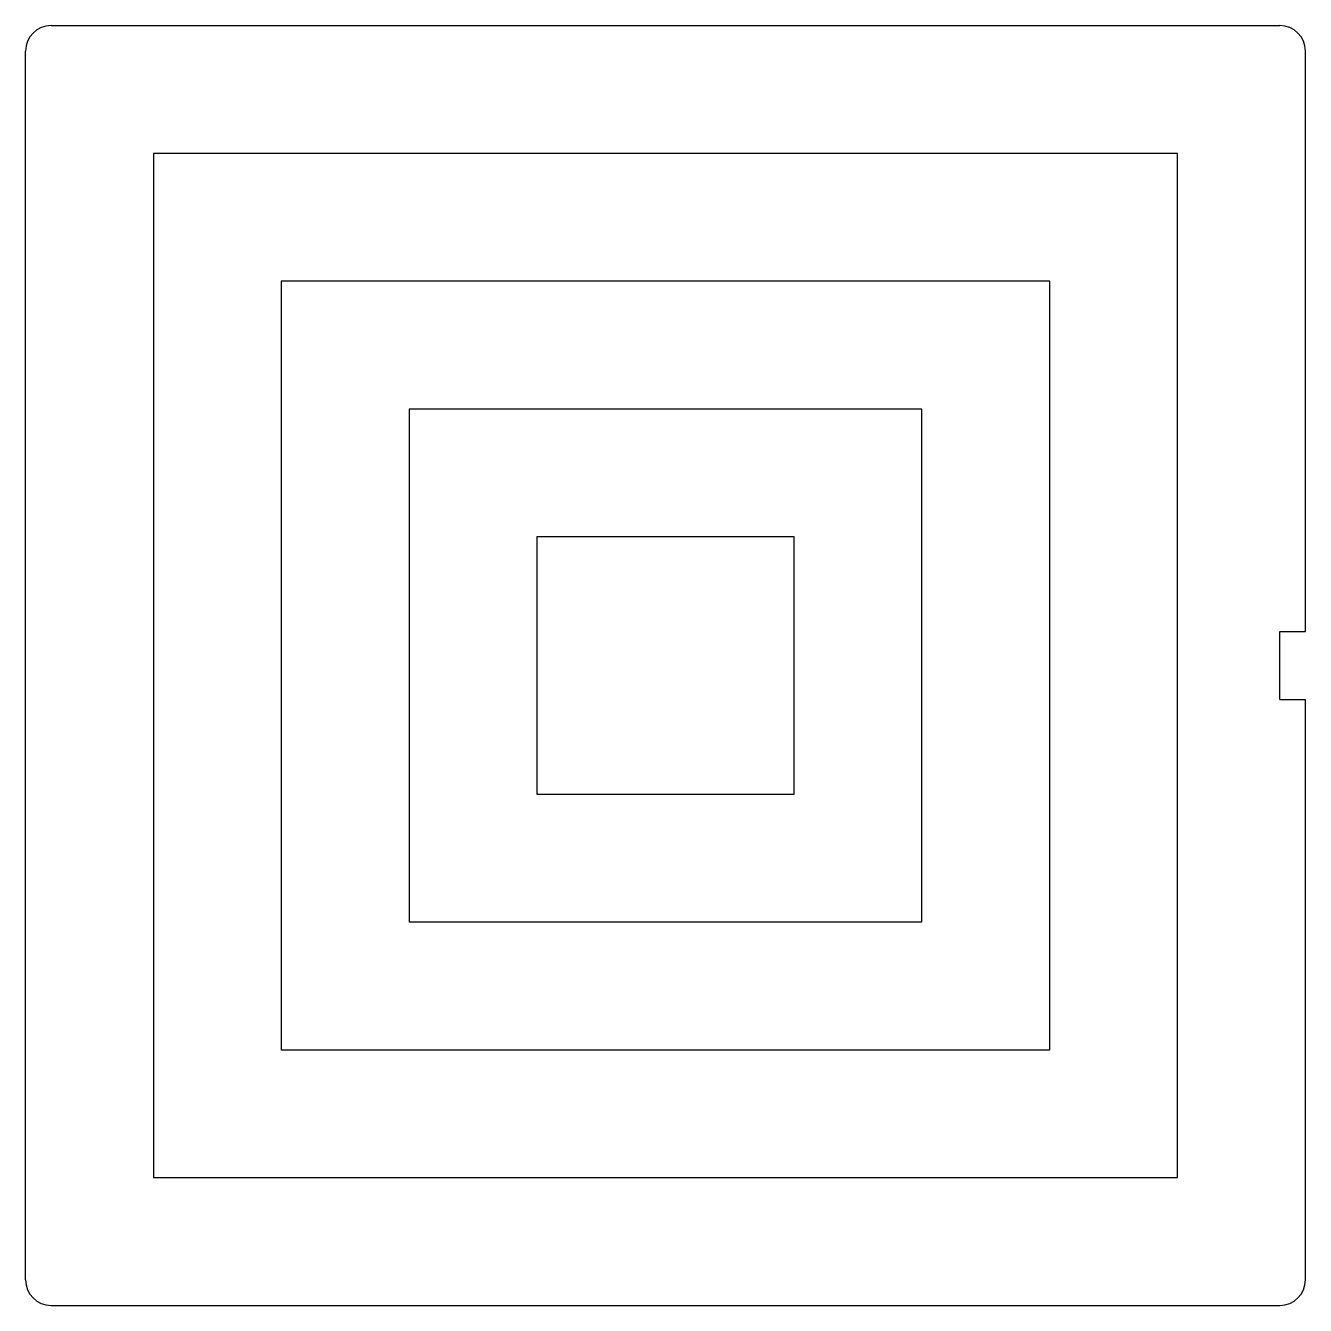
# Model space of a CAD drawing. Header units: millimetres. Extents: x -10149.992 to -10149.842, y -367.119 to -366.969.
import ezdxf

# ---------------------------------------------------------------- set-up
doc = ezdxf.new("R2010")
doc.units = ezdxf.units.MM
doc.layers.add('Tub_esgoto_caixas', color=2, linetype='Continuous')

msp = doc.modelspace()

# ---------------------------------------------------------------- linework, layer by layer
at = {"layer": 'Tub_esgoto_caixas'}
for p, q in [((-10149.9895, -366.96916), (-10149.8453, -366.96916)), ((-10149.9925, -367.11636), (-10149.9925, -366.97216)), ((-10149.8423, -367.04026), (-10149.8423, -366.97216)), ((-10149.8453, -367.04026), (-10149.8423, -367.04026)), ((-10149.8453, -367.04826), (-10149.8453, -367.04026)), ((-10149.8453, -367.04826), (-10149.8423, -367.04826)), ((-10149.8423, -367.11636), (-10149.8423, -367.04826)), ((-10149.9895, -367.11936), (-10149.8453, -367.11936))]:
    msp.add_line(p, q, dxfattribs=at)
at = {"layer": 'Tub_esgoto_caixas', "color": 1}
for points in [[(-10149.9775, -367.10436), (-10149.8573, -367.10436), (-10149.8573, -366.98416), (-10149.9775, -366.98416)], [(-10149.9625, -367.08936), (-10149.8723, -367.08936), (-10149.8723, -366.99916), (-10149.9625, -366.99916)], [(-10149.9475, -367.07436), (-10149.8873, -367.07436), (-10149.8873, -367.01416), (-10149.9475, -367.01416)], [(-10149.9325, -367.05936), (-10149.9023, -367.05936), (-10149.9023, -367.02916), (-10149.9325, -367.02916)]]:
    msp.add_lwpolyline(points, close=True, dxfattribs=at)
at = {"layer": 'Tub_esgoto_caixas'}
for centre, start, end in [((-10149.9895, -366.97216), 90, 180), ((-10149.8453, -366.97216), 0, 90), ((-10149.9895, -367.11636), 180, 270), ((-10149.8453, -367.11636), 270, 0)]:
    msp.add_arc(centre, 0.003, start, end, dxfattribs=at)

doc.saveas('drawing.dxf')
